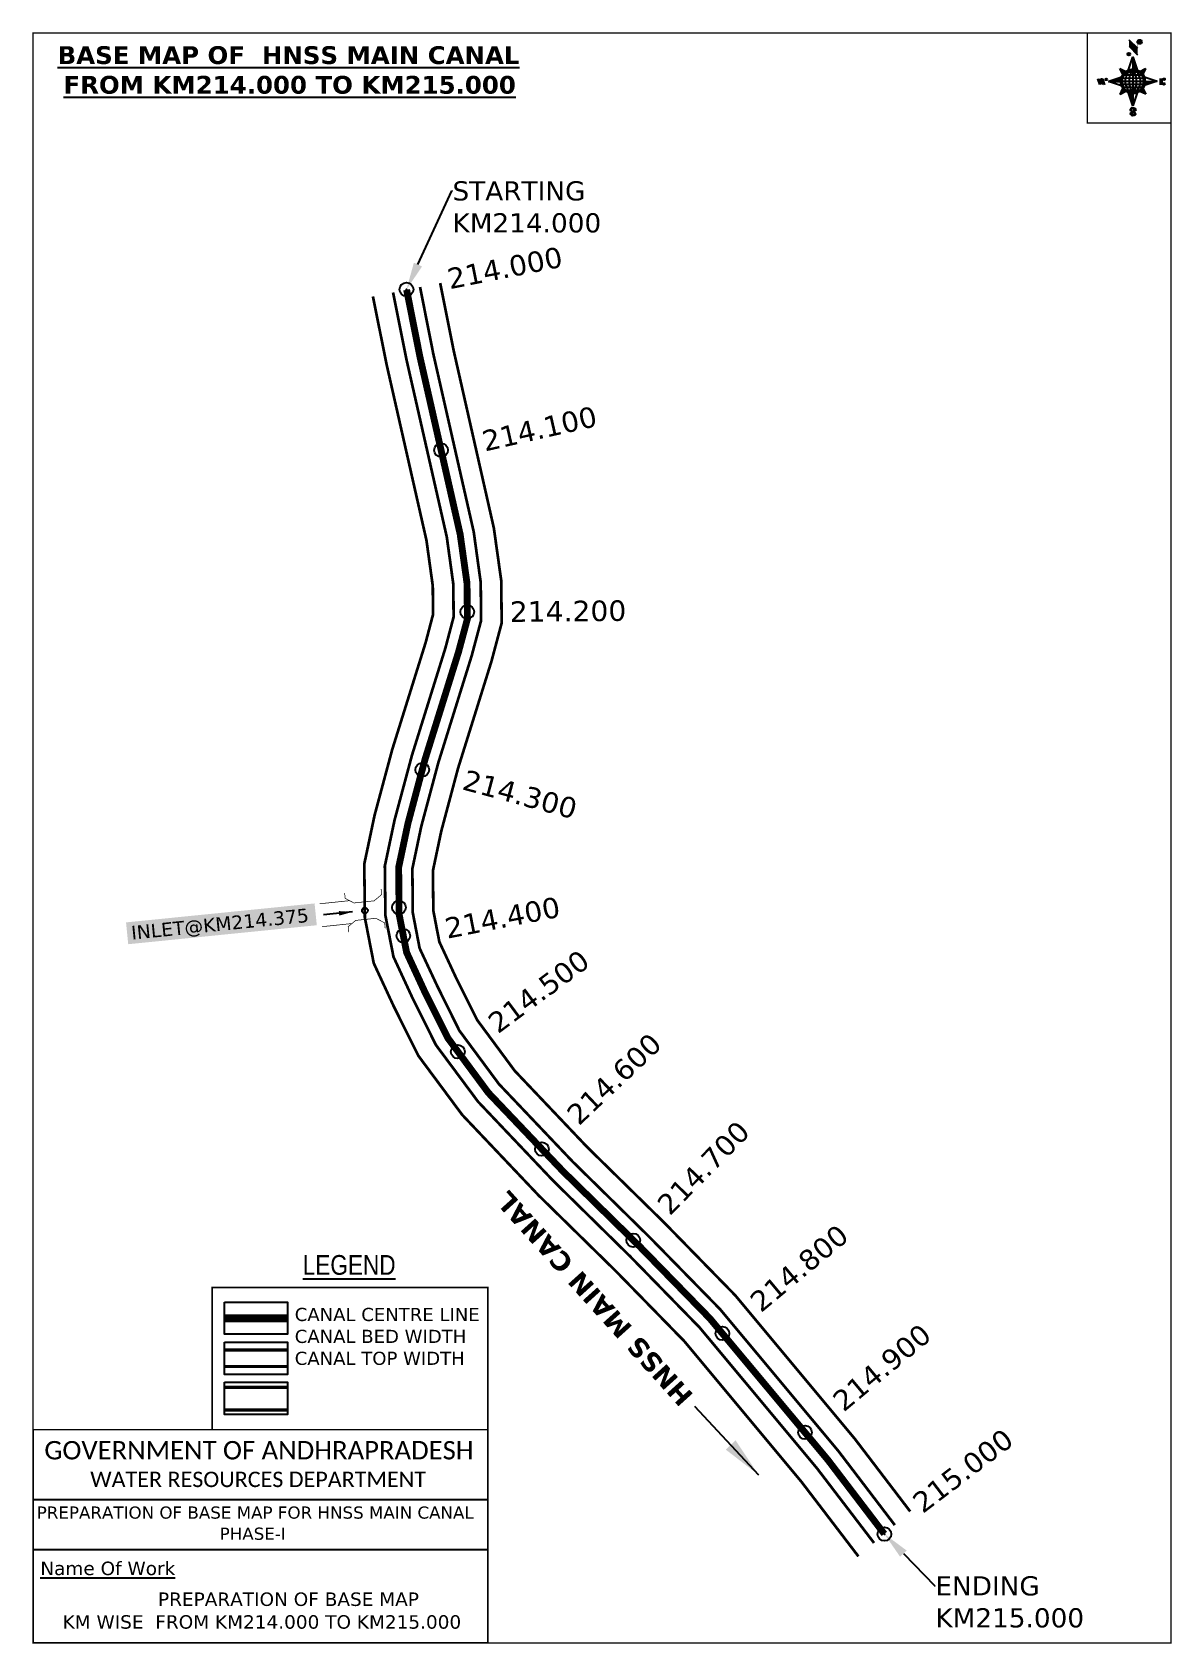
# Model space of a CAD drawing. Header units: inches. Extents: x 742018 to 742850, y 1630141 to 1631318.
import ezdxf
from ezdxf import colors
from ezdxf.entities.mleader import LeaderData, LeaderLine
from ezdxf.enums import TextEntityAlignment as Align
from ezdxf.math import Vec2, Vec3

# ---------------------------------------------------------------- set-up
doc = ezdxf.new("R2010")
doc.units = ezdxf.units.IN
doc.header["$MEASUREMENT"] = 0
doc.header["$PDMODE"] = 32
doc.header["$PDSIZE"] = 10
doc.linetypes.add('HIDDEN2', pattern=[0.1875, 0.125, -0.0625])
for name, color, linetype in [('AQUADUCT', 1, 'Continuous'), ('bord', 1, 'Continuous'), ('CANAL1', 1, 'Continuous'), ('CSMark', 72, 'Continuous'), ('DCBMS', 232, 'Continuous'), ('PAGE', 7, 'Continuous'), ('STRUCTURE', 5, 'Continuous'), ('TEXT', 7, 'Continuous')]:
    doc.layers.add(name, color=color, linetype=linetype)
doc.styles.add('ARIALN', font='ARIALN_1.TTF')
doc.styles.get("Standard").update_dxf_attribs({"font": 'verdana_0.ttf'})
doc.dimstyles.get("Standard").update_dxf_attribs({"dimtxt": 0.18, "dimasz": 0.18, "dimexe": 0.18, "dimexo": 0.0625, "dimgap": 0.09, "dimtad": 0, "dimtih": 1, "dimtoh": 1, "dimdec": 4, "dimzin": 0, "dimdsep": 46, "dimtxsty": 'Standard', "dimcen": 0.09, "dimadec": 0, "dimazin": 0, "dimtfac": 1, "dimtdec": 4, "dimtofl": 0, "dimtmove": 0, "dimatfit": 3, "dimfxl": 0, "dimtolj": 1, "dimtzin": 0, "dimarcsym": 0})
pattern_1 = [(267.297113149, (-8720374.938, 50637915.138), (10.5367255337, -0.497431438), [])]
pattern_2 = [(357.297113149, (-8720374.938, 50637915.138), (0.497431438, 10.5367255337), [])]

# ---------------------------------------------------------------- blocks, each defined once
blk = doc.blocks.new('*X16')
at = {"color": 0, "linetype": 'Continuous'}
for p, q in [((6321.6, 240.5), (6322.3, 241.2)), ((6321.6, 240.3), (6322.3, 241)), ((6321.6, 240.1), (6322.3, 240.8)), ((6321.6, 239.9), (6322.4, 240.7)), ((6321.6, 239.8), (6322.4, 240.6)), ((6321.6, 239.6), (6322.5, 240.5)), ((6321.6, 239.4), (6322.5, 240.3)), ((6321.6, 239.2), (6322.6, 240.2)), ((6321.7, 239.1), (6322.6, 240.1)), ((6321.8, 240.8), (6322.4, 241.4)), ((6321.8, 239), (6322.7, 240)), ((6321.8, 239), (6322.8, 239.9)), ((6321.9, 238.9), (6322.9, 239.8)), ((6322, 238.8), (6323, 239.7)), ((6322.1, 241.3), (6322.4, 241.6)), ((6322.1, 238.7), (6323.1, 239.6)), ((6322.2, 238.6), (6323.1, 239.6)), ((6322.3, 238.5), (6323.2, 239.5)), ((6322.4, 238.5), (6323.3, 239.4)), ((6322.5, 238.4), (6323.4, 239.3)), ((6322.7, 238.4), (6323.6, 239.3)), ((6322.8, 238.3), (6323.7, 239.2)), ((6322.9, 238.3), (6323.8, 239.1)), ((6323.1, 238.2), (6323.9, 239.1)), ((6323.2, 238.2), (6324, 239)), ((6323.3, 238.2), (6324.2, 239)), ((6323.5, 238.1), (6324.3, 238.9)), ((6323.7, 238.1), (6324.4, 238.9)), ((6323.8, 238.1), (6324.6, 238.8)), ((6324.1, 238.2), (6324.7, 238.8)), ((6324.3, 238.3), (6324.9, 238.8)), ((6324.6, 238.3), (6325.1, 238.8)), ((6324.8, 238.4), (6325.2, 238.8)), ((6325.1, 238.5), (6325.4, 238.8)), ((6325.4, 238.6), (6325.6, 238.8))]:
    blk.add_line(p, q, dxfattribs=at)
blk = doc.blocks.new('*X15')
at = {"color": 0, "linetype": 'Continuous'}
for p, q in [((6324.4, 240.3), (6324.5, 240.4)), ((6324.6, 240.3), (6324.8, 240.5)), ((6324.7, 240.2), (6325, 240.5)), ((6324.8, 240.2), (6325.2, 240.6)), ((6325, 240.1), (6325.5, 240.6)), ((6325.1, 240.1), (6325.6, 240.6)), ((6325.2, 240), (6325.8, 240.6)), ((6325.3, 240), (6326, 240.6)), ((6325.4, 239.9), (6326.1, 240.6)), ((6325.5, 239.8), (6326.2, 240.5)), ((6325.6, 239.8), (6326.3, 240.5)), ((6325.7, 239.7), (6326.5, 240.4)), ((6325.9, 239.6), (6326.6, 240.3)), ((6326, 239.5), (6326.7, 240.3)), ((6326, 239.4), (6326.8, 240.2)), ((6326.1, 239.3), (6327, 240.2)), ((6326.2, 239.3), (6327.1, 240.1)), ((6326.3, 239.2), (6327.1, 240)), ((6326.4, 239.1), (6327.2, 239.9)), ((6326.5, 239), (6327.3, 239.8)), ((6326.5, 238.9), (6327.4, 239.7)), ((6326.6, 238.8), (6327.5, 239.6)), ((6326.7, 238.7), (6327.5, 239.5)), ((6326.8, 238.6), (6327.6, 239.4)), ((6326.8, 238.5), (6327.7, 239.3)), ((6326.8, 236.5), (6327.4, 237)), ((6326.9, 238.3), (6327.8, 239.2)), ((6326.9, 238.2), (6327.9, 239.1)), ((6326.9, 236.8), (6327.6, 237.4)), ((6327, 238.1), (6327.8, 239)), ((6327, 237.9), (6327.8, 238.8)), ((6327, 237.8), (6327.8, 238.6)), ((6327, 237.6), (6327.8, 238.4)), ((6327, 237.4), (6327.8, 238.2)), ((6327, 237.3), (6327.8, 238)), ((6327, 237.1), (6327.8, 237.9))]:
    blk.add_line(p, q, dxfattribs=at)
blk = doc.blocks.new('H')
at = {"layer": 'bord', "extrusion": (0.000427885, 0.004792, 0.999988)}
h = blk.add_hatch(dxfattribs=at)
h.set_pattern_fill('LINE', color=8, scale=84.387686, angle=-2.7029, style=0)
h.set_pattern_definition(pattern_2)
h.paths.add_polyline_path([(-492, 786, -0.090992), (-448, 775), (-486, 912)])
h = blk.add_hatch(dxfattribs=at)
h.set_pattern_fill('LINE', color=8, scale=84.387686, angle=-92.7029, style=0)
h.set_pattern_definition(pattern_1)
h.paths.add_polyline_path([(-625, 665, -0.090992), (-615, 710), (-751, 671)])
h = blk.add_hatch(dxfattribs=at)
h.set_pattern_fill('LINE', color=8, scale=84.387686, angle=-2.7029, style=0)
h.set_pattern_definition(pattern_2)
h.paths.add_polyline_path([(-504, 533, -0.090992), (-549, 543), (-510, 406)])
h = blk.add_hatch(dxfattribs=at)
h.set_pattern_fill('LINE', color=8, scale=84.387686, angle=-92.7029, style=0)
h.set_pattern_definition(pattern_1)
h.paths.add_polyline_path([(-246, 647), (-372, 653, -0.090992), (-382, 609)])
for p, q in [((-519, 1020, -1217), (-435, 927, -1216)), ((-516, 1087, -1217), (-432, 994, -1217)), ((-538, 774, -1216), (-487, 906, -1216)), ((-487, 906, -1216), (-493, 780, -1216)), ((-487, 906, -1216), (-448, 769, -1216)), ((-865, 701, -1215), (-847, 638, -1215)), ((-847, 700, -1215), (-829, 637, -1215)), ((-829, 699, -1215), (-811, 636, -1215)), ((-829, 699, -1215), (-811, 698, -1215)), ((-811, 698, -1215), (-794, 635, -1215)), ((-752, 665, -1215), (-615, 704, -1215)), ((-627, 794, -1216), (-567, 760, -1216)), ((-627, 794, -1216), (-584, 747, -1215)), ((-599, 731, -1215), (-627, 794, -1216)), ((-421, 753, -1216), (-359, 781, -1216)), ((-359, 781, -1216), (-405, 739, -1216)), ((-359, 781, -1216), (-392, 721, -1215)), ((-379, 693, -1215), (-246, 641, -1215)), ((-213, 669, -1215), (-217, 601, -1215)), ((-752, 665, -1215), (-625, 659, -1215)), ((-619, 614, -1215), (-752, 665, -1215)), ((-639, 526, -1214), (-606, 585, -1215)), ((-639, 526, -1214), (-593, 568, -1215)), ((-577, 553, -1215), (-639, 526, -1214)), ((-511, 400, -1214), (-549, 537, -1214)), ((-460, 533, -1215), (-511, 400, -1214)), ((-505, 527, -1214), (-511, 400, -1214)), ((-371, 513, -1214), (-431, 546, -1215)), ((-371, 513, -1214), (-414, 560, -1215)), ((-399, 576, -1215), (-371, 513, -1214)), ((-246, 641, -1215), (-383, 603, -1215)), ((-373, 647, -1215), (-246, 641, -1215)), ((-197, 600, -1215), (-194, 668, -1215))]:
    blk.add_line(p, q, dxfattribs=at)
at = {"layer": 'bord', "color": 8, "linetype": 'ByBlock', "extrusion": (0.000427885, 0.004792, 0.999988)}
for p, q in [((-375, 679, -1215), (-620, 691, -1215)), ((-386, 711, -1215), (-605, 722, -1215)), ((-411, 744, -1216), (-578, 752, -1216)), ((-493, 780, -1216), (-505, 527, -1214)), ((-373, 647, -1215), (-625, 659, -1215)), ((-378, 616, -1215), (-623, 628, -1215)), ((-392, 585, -1215), (-611, 595, -1215)), ((-420, 555, -1215), (-587, 562, -1215))]:
    blk.add_line(p, q, dxfattribs=at)
at = {"layer": 'bord', "extrusion": (0.000427885, 0.004792, 0.999988), "elevation": -1212}
for points, const_width in [([(-522, 960), (-516, 1093)], 1.61), ([(-434, 933), (-428, 1066)], 1.61), ([(-870, 707), (-846, 706)], 0.642), ([(-829, 643), (-821, 678)], 0.642), ([(-793, 641), (-782, 694)], 0.642), ([(-223, 676), (-174, 673)], 0.706), ([(-829, 643), (-855, 644)], 0.642), ([(-811, 642), (-784, 641)], 0.642), ([(-177, 605), (-226, 607)], 0.706), ([(-195, 645), (-185, 644)], 0.706)]:
    blk.add_lwpolyline(points, dxfattribs=dict(at, const_width=const_width))
for points, const_width in [([(-414, 1073, 1), (-398, 1058, 1)], 22.3), ([(-530, 950, 1), (-520, 939, 1)], 14.8), ([(-776, 697, 1), (-769, 690, 1)], 8.9), ([(-180, 618, 1), (-173, 611, 1)], 9.79), ([(-178, 667, 1), (-171, 660, 1)], 9.79), ([(-490, 362, 1), (-498, 369, 1)], 11.1), ([(-525, 322, 1), (-533, 329, 1)], 11.1)]:
    blk.add_lwpolyline(points, format="xyb", close=True, dxfattribs=dict(at, const_width=const_width))
for points in [[(-537, 317), (-531, 310), (-520, 307), (-505, 307), (-494, 310), (-486, 318), (-487, 326), (-491, 333), (-494, 336), (-503, 341), (-522, 347), (-530, 352), (-534, 355), (-537, 363), (-537, 373), (-530, 381), (-520, 384), (-504, 384), (-493, 380), (-487, 373)], [(-522, 348), (-526, 354), (-528, 361), (-528, 371), (-526, 375), (-521, 381), (-515, 384)], [(-505, 307), (-499, 312), (-497, 319), (-497, 327), (-501, 335), (-509, 343)]]:
    blk.add_lwpolyline(points, dxfattribs=at)
at = {"layer": 'bord', "extrusion": (0.000427885, 0.004792, 0.999988)}
for centre, radius in [((-406, 1065, -1212), 22.3), ((-525, 944, -1212), 14.8), ((-773, 694, -1212), 8.9), ((-498, 659, -1212), 127), ((-177, 615, -1212), 9.79), ((-174, 663, -1212), 9.79), ((-494, 365, -1212), 11.1), ((-529, 325, -1212), 11.1)]:
    blk.add_circle(centre, radius, dxfattribs=at)
at = {"layer": 'bord', "color": 8, "linetype": 'ByBlock', "extrusion": (0.000427885, 0.004792, 0.999988)}
for centre, radius, start, end in [((-482, 658, -1212), 128, 94.9254, 259.6691), ((-437, 656, -1212), 141, 113.2864, 241.308), ((-316, 651, -1212), 222, 142.5892, 212.0053), ((-560, 662, -1212), 141, 293.2864, 61.308), ((-681, 668, -1212), 222, 322.5892, 32.0053), ((-515, 660, -1212), 128, 274.9254, 79.6691)]:
    blk.add_arc(centre, radius, start, end, dxfattribs=at)
at = {"layer": 'bord', "extrusion": (0.000427885, 0.004792, 0.999988)}
for points in [[(-516, 1093, -1212), (-431, 1000, -1212), (-519, 1026, -1212), (-434, 933, -1212)], [(-864, 707, -1212), (-846, 706, -1212), (-846, 644, -1212), (-829, 643, -1212)], [(-829, 705, -1212), (-811, 704, -1212), (-811, 642, -1212), (-793, 641, -1212)], [(-193, 674, -1212), (-197, 606, -1212), (-213, 675, -1212), (-216, 607, -1212)]]:
    blk.add_solid(points, dxfattribs=at)
at = {"layer": 'bord', "extrusion": (0.000427885, 0.004792, 0.999988), "xscale": 7.977342409717546, "yscale": 7.977342408231451, "zscale": 7.977342408476333, "rotation": 138.0840426661453}
for name, p in [('*X15', (38301, -31929, -1212)), ('*X16', (38314, -31951, -1212))]:
    blk.add_blockref(name, p, dxfattribs=at)
blk = doc.blocks.new('IN')
at = {"layer": 'STRUCTURE', "color": 190, "const_width": 0.5}
for points in [[(763895.1, 1696672), (763895.1, 1696668), (763889.1, 1696664), (763881.7, 1696664), (763874.3, 1696664), (763868.3, 1696668), (763868.3, 1696672)], [(763871.3, 1696666), (763849.3, 1696666)], [(763871.3, 1696649.2), (763849.3, 1696649.2)], [(763868.3, 1696643.2), (763868.3, 1696647.2), (763874.3, 1696651.2), (763881.7, 1696651.2), (763881.7, 1696651.2), (763881.7, 1696651.2), (763889.1, 1696651.2), (763895.1, 1696647.2), (763895.1, 1696643.2)]]:
    blk.add_lwpolyline(points, dxfattribs=at)
at = {"layer": 'STRUCTURE', "color": 0}
blk.add_circle((763881.7, 1696657.6), 2.11, dxfattribs=at)
blk.add_leader([(763872.7, 1696657.6), (763851.2, 1696657.6)], dimstyle='Standard', override={"dimasz": 10, "dimgap": 0.09, "dimtad": 0}, dxfattribs=at)

msp = doc.modelspace()

# ---------------------------------------------------------------- linework, layer by layer
at = {"color": 3}
for p in [(742290.9, 1631129.9), (742316.2, 1631012.6), (742335.3, 1630894.5), (742302.4, 1630779.3), (742288.6, 1630658.1), (742328.4, 1630573.5), (742389.8, 1630502.4), (742456.5, 1630435.9), (742521.6, 1630367.9), (742581.9, 1630295.6), (742639.9, 1630221.4)]:
    msp.add_point(p, dxfattribs=at)
at = {"layer": 'CANAL1', "color": 200, "const_width": 2}
for points in [[(742315.5, 1631134.6), (742325.2, 1631086), (742354.7, 1630955.7), (742360.1, 1630917.3), (742360.4, 1630886.4), (742352.9, 1630858.3), (742328.5, 1630780.2), (742316.3, 1630734.5), (742310.2, 1630705.6), (742310.5, 1630676.5), (742313.1, 1630662.9), (742314.9, 1630653.7), (742326.8, 1630628.1), (742342.4, 1630596.8), (742369.9, 1630559.6), (742422.8, 1630503.9), (742479.1, 1630448.7), (742531, 1630395.6), (742618.2, 1630291), (742658.7, 1630237.9)], [(742266.4, 1631124.8), (742276.3, 1631075.5), (742305.5, 1630946.7), (742310.1, 1630913.5), (742310.3, 1630892.7), (742304.9, 1630872.2), (742280.5, 1630794.1), (742267.6, 1630746.1), (742260.1, 1630710.6), (742260.5, 1630671.4), (742264, 1630653.4), (742267, 1630638.1), (742281.7, 1630606.4), (742299.6, 1630570.5), (742331.6, 1630527.4), (742387.2, 1630468.8), (742443.7, 1630413.4), (742493.9, 1630362), (742579.1, 1630259.8), (742620.9, 1630205.1)]]:
    msp.add_lwpolyline(points, dxfattribs=at)
at = {"layer": 'CANAL1', "color": 5, "const_width": 2}
for points in [[(742281.1, 1631127.7), (742290.9, 1631078.7), (742320.3, 1630949.4), (742325.1, 1630914.7), (742325.3, 1630890.8), (742319.3, 1630868.1), (742294.9, 1630789.9), (742282.2, 1630742.6), (742275.1, 1630709.1), (742275.5, 1630672.9), (742281.4, 1630642.8), (742295.2, 1630612.9), (742312.4, 1630578.4), (742343.1, 1630537.1), (742397.9, 1630479.4), (742454.3, 1630424), (742505, 1630372.1), (742590.8, 1630269.2), (742632.3, 1630214.9)], [(742647.5, 1630227.9), (742606.5, 1630281.7), (742519.9, 1630385.5), (742468.4, 1630438.1), (742412.1, 1630493.4), (742358.4, 1630549.9), (742329.5, 1630588.9), (742313.3, 1630621.6), (742300.5, 1630649), (742295.5, 1630674.9), (742295.2, 1630707.1), (742301.7, 1630738), (742314.1, 1630784.3), (742338.5, 1630862.5), (742345.4, 1630888.3), (742345.1, 1630916.1), (742340, 1630953), (742310.5, 1631082.8), (742300.8, 1631131.7)]]:
    msp.add_lwpolyline(points, dxfattribs=at)
at = {"layer": 'CANAL1', "color": 1, "linetype": 'HIDDEN2', "ltscale": 100, "const_width": 5}
msp.add_lwpolyline([(742291, 1631129.7), (742300.7, 1631080.8), (742330.1, 1630951.2), (742335.1, 1630915.4), (742335.4, 1630889.5), (742328.9, 1630865.3), (742304.5, 1630787.1), (742292, 1630740.3), (742285.2, 1630708.1), (742285.5, 1630673.9), (742288.6, 1630658.1), (742291, 1630645.9), (742304.2, 1630617.3), (742321, 1630583.6), (742350.7, 1630543.5), (742405, 1630486.4), (742461.4, 1630431.1), (742512.4, 1630378.8), (742598.7, 1630275.4), (742639.8, 1630221.5)], dxfattribs=at)
at = {"layer": 'CANAL1', "color": 1, "linetype": 'HIDDEN2', "ltscale": 100, "const_width": 6, "elevation": -0.4}
msp.add_lwpolyline([(742203.9, 1630378.9), (742157.9, 1630378.9)], dxfattribs=at)
at = {"layer": 'CANAL1', "color": 5, "const_width": 2.4, "elevation": -0.4}
for points in [[(742203.9, 1630355.7), (742157.9, 1630355.7)], [(742203.9, 1630343.7), (742157.9, 1630343.7)]]:
    msp.add_lwpolyline(points, dxfattribs=at)
at = {"layer": 'CANAL1', "color": 200, "const_width": 2.4, "elevation": -0.4}
for points in [[(742203.9, 1630328.4), (742157.9, 1630328.4)], [(742203.9, 1630312), (742157.9, 1630312)]]:
    msp.add_lwpolyline(points, dxfattribs=at)
at = {"layer": 'PAGE', "const_width": 1}
msp.add_lwpolyline([(742018.2, 1631317.2), (742018.2, 1630141.9), (742849.2, 1630141.9), (742849.2, 1631317.2), (742018.2, 1631317.2)], dxfattribs=at)
at = {"layer": 'PAGE'}
for points, const_width in [([(742849.2, 1631317.2), (742788.1, 1631317.2), (742788.1, 1631251.4), (742849.2, 1631251.4)], 1), ([(742350.4, 1630297.6), (742149.1, 1630297.6), (742149.1, 1630401.4), (742350.4, 1630401.4)], 1.2), ([(742018.2, 1630297.6), (742350.4, 1630297.6), (742350.4, 1630141.9), (742018.2, 1630141.9)], 1.2)]:
    msp.add_lwpolyline(points, close=True, dxfattribs=dict(at, const_width=const_width))
at = {"layer": 'PAGE', "elevation": -0.4}
for points in [[(742157.9, 1630390.7), (742203.9, 1630390.7), (742203.9, 1630367.2), (742157.9, 1630367.2)], [(742157.9, 1630361.4), (742203.9, 1630361.4), (742203.9, 1630337.9), (742157.9, 1630337.9)], [(742157.9, 1630332.2), (742203.9, 1630332.2), (742203.9, 1630308.6), (742157.9, 1630308.6)]]:
    msp.add_lwpolyline(points, close=True, dxfattribs=at)
at = {"layer": 'PAGE'}
for points in [[(742018.2, 1630246.6), (742350.4, 1630246.6)], [(742018.2, 1630210.2), (742350.4, 1630210.2)]]:
    msp.add_lwpolyline(points, dxfattribs=at)
at = {"layer": 'STRUCTURE', "color": 0}
msp.add_point((742285.4, 1630678.8), dxfattribs=at)

# ---------------------------------------------------------------- block references
at = {"layer": 'AQUADUCT', "color": 1, "xscale": 0.0703495379661093, "yscale": 0.07034953800030053, "zscale": 0.07034953795990817, "rotation": 3.078330607406165}
msp.add_blockref('H', (742858.8, 1631237.8, 85.4), dxfattribs=at)
at = {"layer": 'STRUCTURE', "color": 0, "rotation": 5.961900979389628}
msp.add_blockref('IN', (158737.5, -136146.4), dxfattribs=at)

# ---------------------------------------------------------------- texts
at = {"layer": 'CANAL1', "insert": (742491.3, 1630312.7), "char_height": 14, "width": 205.129, "attachment_point": 1, "rotation": 132.0212}
msp.add_mtext('\\pi0.96322;{\\fVerdana|b1|i0|c0|p34;HNSS MAIN CANAL}', dxfattribs=at)
at = {"layer": 'CSMark', "color": 1}
for s, rotation, p in [('214.000', 11.2771, (742321, 1631137.4)), ('214.100', 12.7933, (742346.5, 1631018.9)), ('214.200', 0.5762, (742366.3, 1630894.7)), ('214.300', 345.0106, (742332.7, 1630772.4)), ('214.400', 11.0208, (742319.2, 1630663.3)), ('214.500', 36.5632, (742353.2, 1630592.2)), ('214.600', 43.5263, (742411.6, 1630524.4)), ('214.700', 45.5407, (742477.8, 1630458.4)), ('214.800', 39.8281, (742544.9, 1630388.3)), ('214.900', 39.8281, (742605.3, 1630315.8)), ('215.000', 37.3387, (742663.3, 1630241.9))]:
    msp.add_text(s, height=15, rotation=rotation, dxfattribs=at).set_placement(p, align=Align.MIDDLE_LEFT)
at = {"layer": 'PAGE', "extrusion": (0.000201441, 0.004807, 0.999988), "style": 'ARIALN'}
msp.add_text('%%ULEGEND', height=14.4, rotation=359.9999, dxfattribs=at).set_placement((742249, 1630398.3, 7986.7), align=Align.MIDDLE)
at = {"layer": 'PAGE', "extrusion": (0.000201441, 0.004807, 0.999988)}
for s, height, p in [('PREPARATION OF BASE MAP FOR HNSS MAIN CANAL', 8.878, (742020.9, 1630213.1, 7985.7)), ('%%UName Of Work', 9.822, (742023.5, 1630171.9, 7984.4))]:
    msp.add_text(s, height=height, rotation=359.9999, dxfattribs=at).set_placement(p)
for s, height, p in [('PHASE-I', 8.88, (742178.6, 1630202.1, 7985.7)), ('PREPARATION OF BASE MAP', 9.822, (742204.7, 1630154.3, 7984.5)), ('KM WISE  FROM KM214.000 TO KM215.000', 9.822, (742185.3, 1630137.7, 7984.5))]:
    msp.add_text(s, height=height, rotation=359.9999, dxfattribs=at).set_placement(p, align=Align.MIDDLE_CENTER)
at = {"layer": 'PAGE', "extrusion": (0.000201441, 0.004807, 0.999988), "attachment_point": 1, "text_direction": (1, -1e-06, -0.000201)}
for s, insert, char_height, width in [('CANAL CENTRE LINE CANAL BED WIDTH {\\H2.3741x; }CANAL TOP WIDTH{\\H1.9188x; }', (742209.3, 1630386.5, -0.4), 9.6, 168.926), ('\\pi3.5885;{\\fCalibri|b0|i0|c0|p34;\\H1.3333x;GOVERNMENT OF ANDHRAPRADESH\\P\\pi37.073;\\H0.83998x;WATER RESOURCES DEPARTMENT}', (742022.9, 1630289.3, -1.3), 10.059, 321.276)]:
    msp.add_mtext(s, dxfattribs=dict(at, insert=insert, char_height=char_height, width=width))
at = {"layer": 'STRUCTURE', "color": 5, "insert": (742089.4, 1630665.2), "char_height": 10, "width": 132.377, "attachment_point": 1, "rotation": 5.7431, "bg_fill": 1, "box_fill_scale": 1.3, "bg_fill_color": 7, "bg_fill_true_color": 16777215, "bg_fill_transparency": 4390977}
msp.add_mtext('INLET@KM214.375', dxfattribs=at)
at = {"layer": 'TEXT', "color": 1, "insert": (742014.4, 1631307.5), "char_height": 13, "width": 379.826, "attachment_point": 1}
msp.add_mtext('\\pi21.755;{\\fVerdana|b1|i0|c0|p34;\\LBASE MAP OF  HNSS MAIN CANAL \\P\\pi26.025;FROM KM214.000 TO KM215.000}', dxfattribs=at)

# ---------------------------------------------------------------- leaders
at = {"layer": 'CANAL1'}
msp.add_leader([(742548.1, 1630264.5), (742501.5, 1630314.4)], dimstyle='Standard', override={"dimasz": 30, "dimgap": 0.09, "dimtad": 0}, dxfattribs=at)
at = {"layer": 'DCBMS', "color": 5}
ml = msp.add_multileader_mtext('Standard', dxfattribs=at)
ml.set_content('STARTING\\PKM214.000', color=5)
ml.set_leader_properties()
ml.build(insert=Vec2(0, 0))
ml.multileader.update_dxf_attribs({"dogleg_length": 0.36, "arrow_head_size": 20})
ctx = ml.context
ctx.base_point, ctx.char_height, ctx.arrow_head_size, ctx.landing_gap_size, ctx.plane_origin = Vec3(742324.4, 1631201.8), 14, 20, 0.09, Vec3(742710.9, 1631303.4)
notes = []
notes.append((ctx, [(1, (1, 1, 0), (742324.1, 1631201.8), (1, 0), 0.36, [(0, [(742290.9, 1631129.9)], 0, [])])]))
ctx.mtext.insert, ctx.mtext.flow_direction = Vec3(742324.5, 1631208.9), 5
ml = msp.add_multileader_mtext('Standard', dxfattribs=at)
ml.set_content('ENDING \\PKM215.000', color=5)
ml.set_leader_properties()
ml.build(insert=Vec2(0, 0))
ml.multileader.update_dxf_attribs({"dogleg_length": 0.36, "arrow_head_size": 20})
ctx = ml.context
ctx.base_point, ctx.char_height, ctx.arrow_head_size, ctx.landing_gap_size, ctx.plane_origin = Vec3(742677, 1630183.5), 14, 20, 0.09, Vec3(742295.5, 1630209.5)
notes.append((ctx, [(1, (1, 1, 0), (742676.6, 1630183.5), (1, 0), 0.36, [(0, [(742639.8, 1630221.5)], 0, [])])]))
ctx.mtext.insert, ctx.mtext.width, ctx.mtext.flow_direction = Vec3(742677.1, 1630190.6), 108.896, 5
for ctx, leaders in notes:
    for number, flags, end, landing, length, lines in leaders:
        leader = LeaderData()
        leader.index, (leader.has_last_leader_line, leader.has_dogleg_vector, leader.attachment_direction) = number, flags
        leader.last_leader_point, leader.dogleg_vector, leader.dogleg_length = Vec3(end), Vec3(landing), length
        for number, points, colour, breaks in lines:
            line = LeaderLine()
            line.index, line.vertices, line.color, line.breaks = number, Vec3.list(points), colors.encode_raw_color(colour), breaks
            leader.lines.append(line)
        ctx.leaders.append(leader)

doc.saveas('drawing.dxf')
